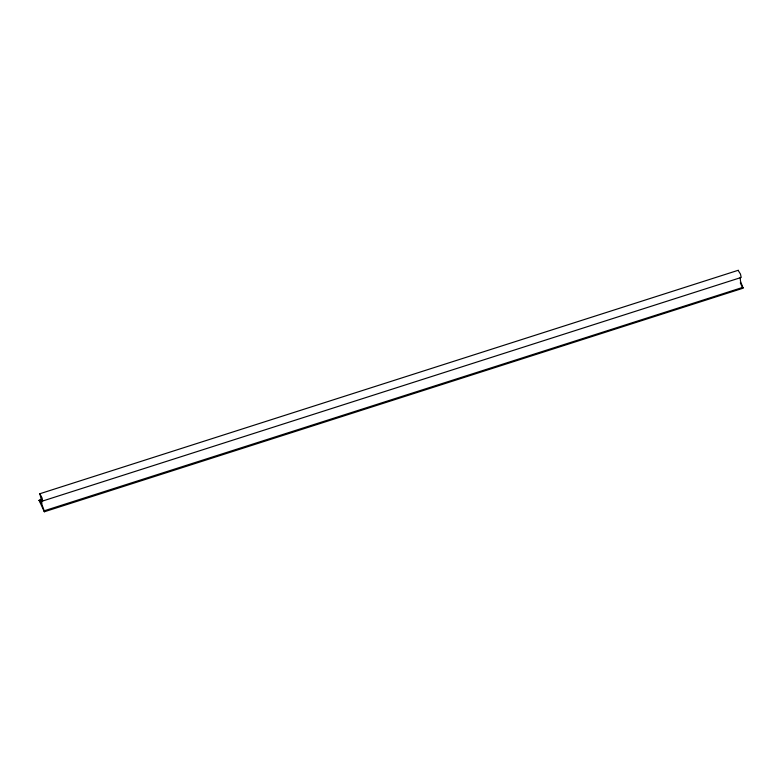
<?xml version="1.0" encoding="UTF-8"?>
<svg xmlns="http://www.w3.org/2000/svg" width="782" height="782" viewBox="0 0 782 782"><rect width="100%" height="100%" fill="white"/><g stroke="black" fill="none" stroke-linecap="round" stroke-linejoin="round"><path stroke-width="1.17" d="M738.306 270.631L740.466 274.071L741.209 277.454L42.639 501.018L41.769 499.678M41.661 499.796L41.7 499.688A36.441 6.93 72.3 0 0 41.964 504.713L44.271 510.949M738.413 270.23L39.862 493.735L40.928 498.29A36.441 6.93 72.3 0 1 41.231 503.207L39.12 500.324L41.475 499.62M39.188 500.421L41.514 499.678M44.212 510.793L742.802 287.375M39.1 500.343L44.349 511.77L742.9 288.265L742.861 287.59M39.862 493.735L42.091 498.017L42.658 500.959M740.3 282.888L742.9 288.265M742.822 287.444L740.515 281.207A36.441 6.93 72.3 0 1 740.231 277.405M44.31 511.096L44.349 511.77"/></g></svg>
